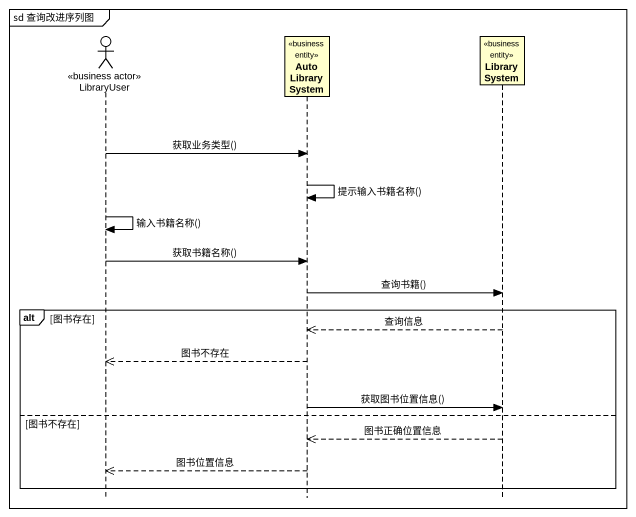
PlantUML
@startuml
mainframe sd 查询改进序列图
hide footbox
actor LibraryUser <<business actor>>
participant AutoLibrarySystem <<business entity>>
participant LibrarySystem <<business entity>>

LibraryUser -> AutoLibrarySystem : 获取业务类型()
AutoLibrarySystem -> AutoLibrarySystem : 提示输入书籍名称()
LibraryUser -> LibraryUser : 输入书籍名称()
LibraryUser -> AutoLibrarySystem : 获取书籍名称()
AutoLibrarySystem -> LibrarySystem : 查询书籍()
alt 图书存在
  LibrarySystem -->> AutoLibrarySystem : 查询信息
  AutoLibrarySystem -->> LibraryUser : 图书不存在
  AutoLibrarySystem -> LibrarySystem : 获取图书位置信息()
else 图书不存在
  LibrarySystem -->> AutoLibrarySystem : 图书正确位置信息
  AutoLibrarySystem -->> LibraryUser : 图书位置信息
end
@enduml
